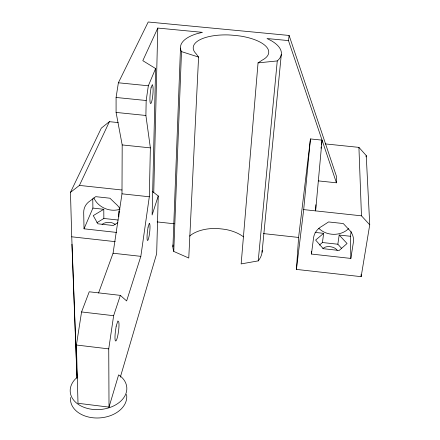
<?xml version="1.0" encoding="UTF-8"?>
<svg xmlns="http://www.w3.org/2000/svg" width="440" height="440" viewBox="0 0 440 440"><rect width="100%" height="100%" fill="white"/><g stroke="black" fill="none" stroke-linecap="round" stroke-linejoin="round"><path stroke-width="0.66" d="M98.555 293.013L113.069 253.226L121.985 193.82L122.188 144.93L116.083 112.426L116.089 97.471L118.382 82.781L148.209 22L289.118 35.459L336.479 176.396L336.441 182.804L318.219 180.879M118.806 216.832L118.817 210.936L119.515 212.08M118.179 122.579L109.395 121.671L101.305 128.145L70.466 192.357L71.737 236.803L77.033 377.514L75.07 379.297A28.364 19.943 -4.3 0 0 80.295 405.609A28.364 19.943 -4.3 0 0 118.222 403.222A28.364 19.943 -4.3 0 0 120.758 376.425L118.608 374.891L109.016 407.121L78.007 403.288L76.406 345.015L81.571 311.949L89.227 291.786L120.351 295.377L126.632 300.944L140.833 256.35L149.309 196.774L150.37 147.879L145.893 115.478L146.173 100.513L148.34 85.778L155.606 68.547L142.813 60.676L157.784 28.061L202.428 32.346L196.961 33.693A50.556 19.943 3.8 0 0 181.5 51.607L173.767 251.433L188.766 258.033L198.583 57.074L196.037 53.691A37.835 14.916 3.8 0 1 228.316 34.925A58.669 23.584 3.8 0 1 240.922 36.135A37.835 14.916 3.8 0 1 262.218 60.142L258.049 62.882L241.153 263.912L258.22 260.882A44.699 25.872 3.9 0 0 262.185 250.322M155.606 68.547L152.119 215.006L158.246 195.954L152.295 191.384M153.753 192.654L157.784 28.061M158.246 195.954L156.662 253.726L120.324 377.179M172.926 246.879L180.488 48.065M315.87 204.721L315.612 210.887L322.047 140.135L310.448 138.941L298.595 237.452L296.428 269.406L361.152 276.666L369.738 224.807L366.24 155.573L358.925 147.378L325.226 143.902M311.443 254.056L313.555 237.848A20.064 16.522 2.3 0 1 322.361 225.979L328.57 221.947L343.283 223.542L348.183 228.789A20.064 16.522 2.3 0 1 353.392 242.226L350.851 258.429L311.443 254.056L311.57 251.312M258.22 260.882L277.266 60.935A50.556 19.943 3.8 0 0 271.562 40.86L267.003 38.533L288.475 40.596L336.441 182.804M296.428 269.406L303.688 209.6L310.448 138.941M262.07 252.252L281.314 54.34M288.475 40.596L289.118 35.459M321.013 148.258L321.184 146.905M321.448 144.87L321.965 140.811M319.413 245.069L322.416 242.523L323.67 233.343L315.084 232.408M109.016 407.121L108.741 348.882L113.63 315.7L120.351 295.377M341.512 248.243L337.843 244.222L339.191 235.043L350.46 236.275L350.851 258.429M350.46 236.275L351.175 231.649M366.025 156.921L366.24 155.573M116.721 232.447L84.029 228.816L92.901 208.098L92.769 198.853M70.466 192.357L79.425 185.411L109.395 121.671M323.67 233.343L315.623 240.064L323.257 248.699L339.174 250.459L347.055 243.518L339.191 235.043M117.904 222.591L113.262 225.495L97.856 223.795L93.258 215.617L103.78 209.292L103.851 218.466L96.877 222.728M258.049 62.882L277.266 60.935M118.382 82.781L148.34 85.778M116.089 97.471L146.173 100.513M116.083 112.426L145.893 115.478M122.188 144.93L150.37 147.879M79.425 185.411L121.974 189.998M303.688 209.6L361.471 215.831L369.738 224.807M121.985 193.82L149.309 196.774M92.901 208.098L103.78 209.292M157.146 221.909L174.229 223.784M263.466 233.591L298.595 237.452M103.851 218.466L118.118 220.033M322.416 242.523L337.843 244.222M71.737 236.803L115.209 241.654M113.069 253.226L140.833 256.35M81.571 311.949L113.63 315.7M76.406 345.015L108.741 348.882M181.5 51.607L198.583 57.074M358.925 147.378L361.471 215.831M71.946 244.222L76.984 378.235M361.081 274.615L361.152 276.666M84.029 228.816L83.699 212.614A19.684 16.021 20.5 0 1 90.365 200.717L95.695 196.663L109.923 198.209L115.341 203.434A19.684 16.021 20.5 0 1 119.675 208.323M189.58 236.077A33.456 19.355 3.9 0 1 215.644 228.465A51.755 30.459 3.8 0 1 226.831 229.697A33.456 19.355 3.9 0 1 243.496 236.841M173.767 251.433A44.699 25.872 3.9 0 1 172.986 244.937M126.555 394.383A28.199 20.031 -4.5 0 1 99.275 417.94A28.199 20.031 -4.5 0 1 70.538 397.502M102.108 224.351A7.585 4.23 -0.9 0 1 115.192 224.505M322.861 248.743A7.716 4.362 8.9 0 1 330.077 246.675A7.716 4.362 8.9 0 1 337.205 250.327M119.955 209.22A18.992 15.686 20.8 0 1 93.868 197.83M348.695 228.547A19.349 16.154 1.8 0 1 318.819 228.333M148.077 227.09L147.691 229.818A8.404 1.139 -83.4 0 0 147.34 240.29A8.404 1.139 -83.4 0 0 149.496 233.574A8.404 1.139 -83.4 0 0 149.606 223.861L149.298 223.306L148.077 227.09M116.188 326.145L115.709 329.417A9.933 1.524 -82.3 0 0 115.517 340.94A9.933 1.524 -82.3 0 0 118.443 331.826A9.933 1.524 -82.3 0 0 118.311 321.321L117.843 321.002L116.188 326.145M151.052 87.764L150.634 90.629A9.158 1.353 -84.6 0 0 150.232 102.922A9.158 1.353 -84.6 0 0 152.543 97.312A9.158 1.353 -84.6 0 0 152.686 85.646L152.361 84.607L151.052 87.764"/></g></svg>
